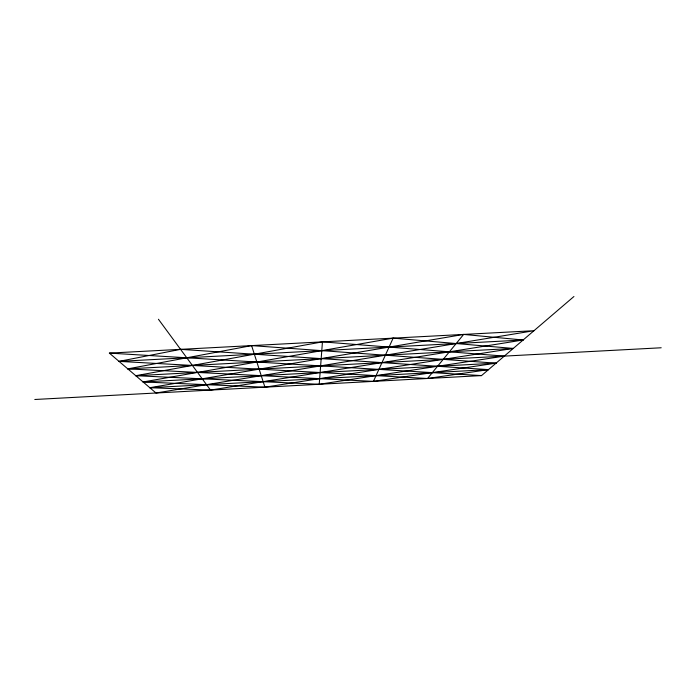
<?xml version="1.0" encoding="UTF-8"?>
<svg xmlns="http://www.w3.org/2000/svg" width="696" height="696" viewBox="0 0 696 696"><rect width="100%" height="100%" fill="white"/><g stroke="black" fill="none" stroke-linecap="round" stroke-linejoin="round"><path stroke-width="1.04" d="M319.229 384.279L322.448 341.866L504.296 356.108L319.229 384.279L135.772 375.701L322.448 341.866M373.43 381.382L496.074 363.155L251.595 345.608L127.777 368.871L373.43 381.382L393.136 338.143L513.283 348.426L264.924 387.185L143.08 381.956L393.136 338.143M427.535 378.485L488.505 369.628L180.56 349.357L119.016 361.372L427.535 378.485L463.64 334.428L523.131 339.996L210.514 390.091L149.805 387.707L463.64 334.428M34.8 399.487L481.528 375.596L573.93 296.513M119.016 361.372L523.131 339.996M127.777 368.871L513.283 348.426M135.772 375.701L661.2 347.774M143.08 381.956L496.074 363.155M149.805 387.707L488.505 369.628M109.359 353.107L533.971 330.713L156 393.005L109.359 353.107L481.528 375.596M158.436 319.246L210.514 390.091M251.595 345.608L264.924 387.185"/></g></svg>
